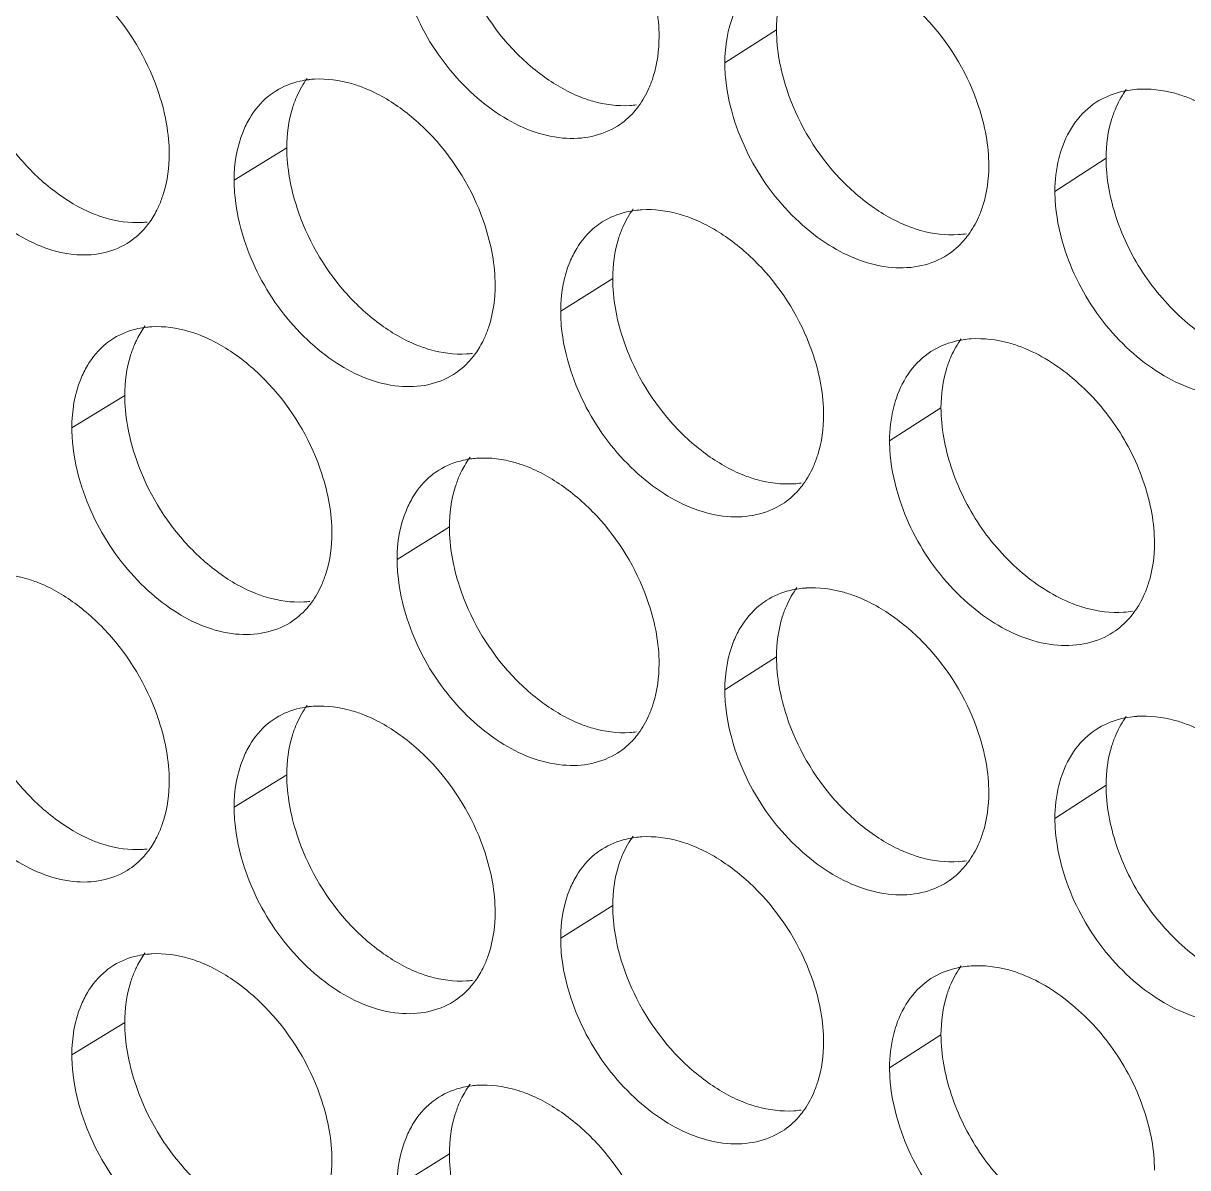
# Model space of a CAD drawing. Header units: millimetres. Extents: x 1177 to 4147, y 93 to 2194.
# Drawn here: x 2623.16 to 2637.78, y 785.63 to 800 of the extents above; entities that cross this region are included whole.
import ezdxf

# ---------------------------------------------------------------- set-up
doc = ezdxf.new("R2010")
doc.units = ezdxf.units.MM
doc.header["$LTSCALE"] = 0.1
doc.layers.get('0').update_dxf_attribs({"lineweight": 13})
doc.layers.add('标注', color=251, linetype='Continuous', lineweight=9)

# ---------------------------------------------------------------- blocks, each defined once
blk = doc.blocks.new('02')
at = {"layer": '标注'}
for p, q in [((4530.01, 734.013), (4529.082, 733.423)), ((4521.226, 731.896), (4520.281, 731.314)), ((4535.921, 731.708), (4535.004, 731.114)), ((4527.071, 729.55), (4526.138, 728.963)), ((4518.32, 727.454), (4517.37, 726.874)), ((4518.32, 727.454), (4517.37, 726.874)), ((4532.96, 727.232), (4532.038, 726.64)), ((4524.143, 725.095), (4523.204, 724.51)), ((4524.143, 725.095), (4523.204, 724.51)), ((4530.01, 722.763), (4529.082, 722.173)), ((4530.01, 722.763), (4529.082, 722.173)), ((4521.226, 720.646), (4520.281, 720.064)), ((4535.921, 720.458), (4535.004, 719.864)), ((4535.921, 720.458), (4535.004, 719.864)), ((4527.071, 718.3), (4526.138, 717.713)), ((4518.32, 716.204), (4517.37, 715.624)), ((4532.96, 715.982), (4532.038, 715.39)), ((4524.143, 713.845), (4523.204, 713.26))]:
    blk.add_line(p, q, dxfattribs=at)
for centre, radius, start, end in [((4521.82, 731.451), 1.68, 93.2591, 96.8777), ((4536.59, 731.222), 1.727, 93.8472, 99.2713), ((4527.279, 734.34), 1.689, 273.4759, 277.4824), ((4527.696, 729.084), 1.703, 93.4995, 97.4403), ((4518.536, 732.211), 1.657, 273.1165, 276.3409), ((4533.162, 732.039), 1.705, 273.7086, 278.7138), ((4518.899, 727.016), 1.671, 93.1402, 96.3143), ((4518.899, 727.016), 1.671, 93.1402, 96.3143), ((4533.615, 726.753), 1.719, 93.732, 98.663), ((4524.353, 729.876), 1.681, 273.3584, 276.8634), ((4524.753, 724.635), 1.695, 93.382, 96.8256), ((4524.753, 724.635), 1.695, 93.382, 96.8256), ((4530.215, 727.561), 1.697, 273.5926, 278.0992), ((4530.65, 722.29), 1.711, 93.6161, 98.0527), ((4530.65, 722.29), 1.711, 93.6161, 98.0527), ((4521.439, 725.412), 1.666, 273.2354, 276.9082), ((4521.439, 725.412), 1.666, 273.2354, 276.9082), ((4536.12, 725.274), 1.714, 273.8238, 279.3262), ((4521.82, 720.201), 1.68, 93.2591, 96.8777), ((4536.59, 719.972), 1.727, 93.8472, 99.2713), ((4536.59, 719.972), 1.727, 93.8472, 99.2713), ((4527.279, 723.09), 1.689, 273.4759, 277.4824), ((4527.279, 723.09), 1.689, 273.4759, 277.4824), ((4527.696, 717.834), 1.703, 93.4995, 97.4403), ((4518.536, 720.961), 1.657, 273.1165, 276.3409), ((4533.162, 720.789), 1.705, 273.7086, 278.7138), ((4533.162, 720.789), 1.705, 273.7086, 278.7138), ((4518.899, 715.766), 1.671, 93.1402, 96.3143), ((4533.615, 715.503), 1.719, 93.732, 98.663), ((4524.353, 718.626), 1.681, 273.3584, 276.8634), ((4524.753, 713.385), 1.695, 93.382, 96.8256), ((4530.215, 716.311), 1.697, 273.5926, 278.0992)]:
    blk.add_arc(centre, radius, start, end, dxfattribs=at)
for points, knots in [([(4527.903, 733.888), (4527.903, 734.249), (4527.725, 735.188), (4527.096, 736.278), (4526.268, 737.045), (4525.793, 737.323), (4525.55, 737.42)], [0, 0, 0, 0, 0.242965, 0.633489, 0.824097, 1, 1, 1, 1]), ([(4524.143, 736.345), (4524.143, 735.984), (4524.32, 735.046), (4524.944, 733.954), (4525.769, 733.186), (4526.243, 732.907), (4526.485, 732.81)], [0, 0, 0, 0, 0.243267, 0.6339, 0.824316, 1, 1, 1, 1]), ([(4519.116, 731.787), (4519.116, 732.148), (4518.939, 733.087), (4518.318, 734.181), (4517.499, 734.954), (4517.029, 735.237), (4516.789, 735.335)], [0, 0, 0, 0, 0.243452, 0.63453, 0.824864, 1, 1, 1, 1]), ([(4533.817, 731.574), (4533.817, 731.934), (4533.637, 732.873), (4533.002, 733.961), (4532.168, 734.723), (4531.69, 734.999), (4531.446, 735.094)], [0, 0, 0, 0, 0.242644, 0.632801, 0.82359, 1, 1, 1, 1]), ([(4530.192, 734.935), (4530.162, 734.867), (4530.052, 734.572), (4530.01, 734.253), (4530.01, 734.013)], [0, 0, 0, 0, 0.236699, 1, 1, 1, 1]), ([(4523.385, 734.694), (4523.532, 734.241), (4523.869, 733.595), (4524.5, 732.895), (4525.173, 732.357), (4525.946, 732.037), (4526.693, 732.071), (4527.017, 732.198), (4527.156, 732.286)], [0, 0, 0, 0, 0.283814, 0.425007, 0.559995, 0.797345, 0.901745, 1, 1, 1, 1]), ([(4529.37, 734.548), (4529.323, 734.471), (4529.148, 734.121), (4529.082, 733.722), (4529.082, 733.423)], [0, 0, 0, 0, 0.23391, 1, 1, 1, 1]), ([(4515.425, 734.27), (4515.425, 733.909), (4515.6, 732.97), (4516.216, 731.874), (4517.032, 731.1), (4517.5, 730.817), (4517.74, 730.719)], [0, 0, 0, 0, 0.243755, 0.63494, 0.825083, 1, 1, 1, 1]), ([(4530.01, 734.013), (4530.01, 733.652), (4530.189, 732.714), (4530.818, 731.624), (4531.649, 730.861), (4532.126, 730.584), (4532.37, 730.489)], [0, 0, 0, 0, 0.242946, 0.633213, 0.82381, 1, 1, 1, 1]), ([(4527.721, 732.967), (4527.752, 733.035), (4527.861, 733.33), (4527.903, 733.648), (4527.903, 733.888)], [0, 0, 0, 0, 0.236641, 1, 1, 1, 1]), ([(4529.082, 733.423), (4529.082, 733.337), (4529.1, 732.976), (4529.179, 732.619), (4529.265, 732.358)], [0, 0, 0, 0, 0.239466, 1, 1, 1, 1]), ([(4522.619, 732.968), (4522.544, 732.998), (4522.257, 733.098), (4521.947, 733.14), (4521.724, 733.128)], [0, 0, 0, 0, 0.26544, 1, 1, 1, 1]), ([(4521.032, 732.918), (4520.984, 732.889), (4520.798, 732.756), (4520.648, 732.575), (4520.56, 732.427)], [0, 0, 0, 0, 0.245581, 1, 1, 1, 1]), ([(4521.619, 733.118), (4521.566, 733.112), (4521.361, 733.077), (4521.163, 732.999), (4521.032, 732.918)], [0, 0, 0, 0, 0.256832, 1, 1, 1, 1]), ([(4524.963, 729.431), (4524.963, 729.791), (4524.785, 730.73), (4524.159, 731.822), (4523.334, 732.591), (4522.86, 732.871), (4522.619, 732.968)], [0, 0, 0, 0, 0.243126, 0.633835, 0.824352, 1, 1, 1, 1]), ([(4536.312, 732.927), (4536.261, 732.919), (4536.062, 732.876), (4535.871, 732.794), (4535.744, 732.712)], [0, 0, 0, 0, 0.256076, 1, 1, 1, 1]), ([(4537.385, 732.797), (4537.309, 732.826), (4537.016, 732.923), (4536.701, 732.961), (4536.474, 732.946)], [0, 0, 0, 0, 0.264681, 1, 1, 1, 1]), ([(4521.406, 732.818), (4521.376, 732.75), (4521.267, 732.454), (4521.226, 732.136), (4521.226, 731.896)], [0, 0, 0, 0, 0.236256, 1, 1, 1, 1]), ([(4526.485, 732.81), (4526.56, 732.781), (4526.848, 732.682), (4527.158, 732.641), (4527.381, 732.654)], [0, 0, 0, 0, 0.265051, 1, 1, 1, 1]), ([(4535.744, 732.712), (4535.602, 732.62), (4535.344, 732.37), (4535.185, 732.051), (4535.126, 731.881)], [0, 0, 0, 0, 0.484433, 1, 1, 1, 1]), ([(4539.773, 729.287), (4539.773, 729.647), (4539.628, 730.395), (4539.118, 731.419), (4538.355, 732.266), (4537.717, 732.67), (4537.385, 732.797)], [0, 0, 0, 0, 0.242103, 0.502254, 0.761298, 1, 1, 1, 1]), ([(4514.648, 732.624), (4514.793, 732.173), (4515.124, 731.527), (4515.744, 730.824), (4516.404, 730.282), (4517.165, 729.953), (4517.903, 729.975), (4518.224, 730.096), (4518.362, 730.181)], [0, 0, 0, 0, 0.285015, 0.426566, 0.56171, 0.798641, 0.902454, 1, 1, 1, 1]), ([(4527.156, 732.286), (4527.265, 732.355), (4527.399, 732.47), (4527.507, 732.605), (4527.534, 732.641)], [0, 0, 0, 0, 0.745148, 1, 1, 1, 1]), ([(4536.105, 732.632), (4536.074, 732.563), (4535.964, 732.268), (4535.921, 731.949), (4535.921, 731.708)], [0, 0, 0, 0, 0.236993, 1, 1, 1, 1]), ([(4520.56, 732.427), (4520.514, 732.349), (4520.344, 732.002), (4520.281, 731.609), (4520.281, 731.314)], [0, 0, 0, 0, 0.233434, 1, 1, 1, 1]), ([(4529.265, 732.358), (4529.413, 731.905), (4529.755, 731.258), (4530.393, 730.559), (4531.074, 730.024), (4531.856, 729.711), (4532.608, 729.753), (4532.934, 729.884), (4533.074, 729.974)], [0, 0, 0, 0, 0.283024, 0.423982, 0.55887, 0.796498, 0.901283, 1, 1, 1, 1]), ([(4521.226, 731.896), (4521.226, 731.536), (4521.402, 730.597), (4522.024, 729.504), (4522.845, 728.733), (4523.318, 728.453), (4523.559, 728.356)], [0, 0, 0, 0, 0.243429, 0.634245, 0.824571, 1, 1, 1, 1]), ([(4535.126, 731.881), (4535.106, 731.822), (4535.033, 731.573), (4535.004, 731.312), (4535.004, 731.114)], [0, 0, 0, 0, 0.239208, 1, 1, 1, 1]), ([(4518.936, 730.866), (4518.965, 730.934), (4519.074, 731.229), (4519.116, 731.547), (4519.116, 731.787)], [0, 0, 0, 0, 0.236199, 1, 1, 1, 1]), ([(4535.921, 731.708), (4535.921, 731.348), (4536.065, 730.6), (4536.572, 729.575), (4537.331, 728.727), (4537.967, 728.323), (4538.298, 728.196)], [0, 0, 0, 0, 0.242407, 0.502714, 0.761597, 1, 1, 1, 1]), ([(4533.633, 730.651), (4533.664, 730.72), (4533.774, 731.015), (4533.817, 731.334), (4533.817, 731.574)], [0, 0, 0, 0, 0.236936, 1, 1, 1, 1]), ([(4520.281, 731.314), (4520.281, 731.227), (4520.299, 730.866), (4520.377, 730.509), (4520.461, 730.247)], [0, 0, 0, 0, 0.239348, 1, 1, 1, 1]), ([(4535.004, 731.114), (4535.004, 731.028), (4535.022, 730.667), (4535.102, 730.311), (4535.188, 730.05)], [0, 0, 0, 0, 0.239546, 1, 1, 1, 1]), ([(4518.75, 730.541), (4518.805, 730.616), (4518.87, 730.724), (4518.923, 730.837), (4518.936, 730.866)], [0, 0, 0, 0, 0.744058, 1, 1, 1, 1]), ([(4517.74, 730.719), (4517.814, 730.688), (4518.098, 730.588), (4518.405, 730.544), (4518.626, 730.557)], [0, 0, 0, 0, 0.265516, 1, 1, 1, 1]), ([(4527.475, 730.773), (4527.422, 730.766), (4527.215, 730.729), (4527.016, 730.648), (4526.884, 730.565)], [0, 0, 0, 0, 0.256726, 1, 1, 1, 1]), ([(4528.493, 730.629), (4528.417, 730.659), (4528.127, 730.757), (4527.816, 730.798), (4527.592, 730.784)], [0, 0, 0, 0, 0.265131, 1, 1, 1, 1]), ([(4530.855, 727.103), (4530.855, 727.463), (4530.675, 728.402), (4530.044, 729.491), (4529.212, 730.255), (4528.736, 730.533), (4528.493, 730.629)], [0, 0, 0, 0, 0.242804, 0.633144, 0.823843, 1, 1, 1, 1]), ([(4518.362, 730.181), (4518.475, 730.25), (4518.612, 730.367), (4518.723, 730.505), (4518.75, 730.541)], [0, 0, 0, 0, 0.744664, 1, 1, 1, 1]), ([(4526.884, 730.565), (4526.838, 730.536), (4526.659, 730.407), (4526.513, 730.233), (4526.427, 730.091)], [0, 0, 0, 0, 0.246012, 1, 1, 1, 1]), ([(4527.253, 730.473), (4527.223, 730.404), (4527.113, 730.109), (4527.071, 729.79), (4527.071, 729.55)], [0, 0, 0, 0, 0.236551, 1, 1, 1, 1]), ([(4532.37, 730.489), (4532.445, 730.46), (4532.736, 730.362), (4533.048, 730.323), (4533.272, 730.338)], [0, 0, 0, 0, 0.264749, 1, 1, 1, 1]), ([(4520.461, 730.247), (4520.608, 729.795), (4520.943, 729.149), (4521.57, 728.447), (4522.239, 727.908), (4523.008, 727.586), (4523.752, 727.616), (4524.075, 727.741), (4524.214, 727.827)], [0, 0, 0, 0, 0.284212, 0.425524, 0.560563, 0.797774, 0.901979, 1, 1, 1, 1]), ([(4533.074, 729.974), (4533.184, 730.045), (4533.317, 730.163), (4533.426, 730.3), (4533.452, 730.336)], [0, 0, 0, 0, 0.745243, 1, 1, 1, 1]), ([(4526.427, 730.091), (4526.379, 730.013), (4526.203, 729.663), (4526.138, 729.263), (4526.138, 728.963)], [0, 0, 0, 0, 0.233654, 1, 1, 1, 1]), ([(4535.188, 730.05), (4535.338, 729.596), (4535.684, 728.948), (4536.329, 728.252), (4537.019, 727.72), (4537.809, 727.413), (4538.567, 727.463), (4538.895, 727.599), (4539.035, 727.691)], [0, 0, 0, 0, 0.282242, 0.422968, 0.557759, 0.795664, 0.900828, 1, 1, 1, 1]), ([(4524.782, 728.51), (4524.812, 728.578), (4524.921, 728.873), (4524.963, 729.191), (4524.963, 729.431)], [0, 0, 0, 0, 0.236494, 1, 1, 1, 1]), ([(4527.071, 729.55), (4527.071, 729.19), (4527.249, 728.252), (4527.876, 727.16), (4528.704, 726.395), (4529.179, 726.117), (4529.422, 726.021)], [0, 0, 0, 0, 0.243106, 0.633556, 0.824063, 1, 1, 1, 1]), ([(4526.138, 728.963), (4526.138, 728.877), (4526.155, 728.516), (4526.234, 728.159), (4526.319, 727.897)], [0, 0, 0, 0, 0.239426, 1, 1, 1, 1]), ([(4518.715, 728.677), (4518.662, 728.671), (4518.455, 728.638), (4518.255, 728.561), (4518.122, 728.48)], [0, 0, 0, 0, 0.257038, 1, 1, 1, 1]), ([(4518.715, 728.677), (4518.662, 728.671), (4518.455, 728.638), (4518.255, 728.561), (4518.122, 728.48)], [0, 0, 0, 0, 0.257038, 1, 1, 1, 1]), ([(4518.684, 728.7), (4518.63, 728.625), (4518.565, 728.518), (4518.512, 728.405), (4518.499, 728.376)], [0, 0, 0, 0, 0.744038, 1, 1, 1, 1]), ([(4518.684, 728.7), (4518.63, 728.625), (4518.565, 728.518), (4518.512, 728.405), (4518.499, 728.376)], [0, 0, 0, 0, 0.744038, 1, 1, 1, 1]), ([(4519.698, 728.523), (4519.624, 728.553), (4519.338, 728.654), (4519.03, 728.697), (4518.807, 728.685)], [0, 0, 0, 0, 0.265596, 1, 1, 1, 1]), ([(4519.698, 728.523), (4519.624, 728.553), (4519.338, 728.654), (4519.03, 728.697), (4518.807, 728.685)], [0, 0, 0, 0, 0.265596, 1, 1, 1, 1]), ([(4518.122, 728.48), (4518.074, 728.45), (4517.887, 728.318), (4517.737, 728.137), (4517.649, 727.988)], [0, 0, 0, 0, 0.245477, 1, 1, 1, 1]), ([(4518.122, 728.48), (4518.074, 728.45), (4517.887, 728.318), (4517.737, 728.137), (4517.649, 727.988)], [0, 0, 0, 0, 0.245477, 1, 1, 1, 1]), ([(4518.499, 728.376), (4518.469, 728.308), (4518.361, 728.012), (4518.32, 727.694), (4518.32, 727.454)], [0, 0, 0, 0, 0.236109, 1, 1, 1, 1]), ([(4518.499, 728.376), (4518.469, 728.308), (4518.361, 728.012), (4518.32, 727.694), (4518.32, 727.454)], [0, 0, 0, 0, 0.236109, 1, 1, 1, 1]), ([(4522.034, 724.98), (4522.034, 725.341), (4521.856, 726.28), (4521.233, 727.373), (4520.411, 728.144), (4519.939, 728.425), (4519.698, 728.523)], [0, 0, 0, 0, 0.243289, 0.634182, 0.824608, 1, 1, 1, 1]), ([(4522.034, 724.98), (4522.034, 725.341), (4521.856, 726.28), (4521.233, 727.373), (4520.411, 728.144), (4519.939, 728.425), (4519.698, 728.523)], [0, 0, 0, 0, 0.243289, 0.634182, 0.824608, 1, 1, 1, 1]), ([(4523.559, 728.356), (4523.633, 728.326), (4523.92, 728.227), (4524.229, 728.185), (4524.452, 728.198)], [0, 0, 0, 0, 0.265204, 1, 1, 1, 1]), ([(4524.591, 728.179), (4524.647, 728.255), (4524.714, 728.364), (4524.769, 728.48), (4524.782, 728.51)], [0, 0, 0, 0, 0.744156, 1, 1, 1, 1]), ([(4533.356, 728.452), (4533.304, 728.444), (4533.102, 728.404), (4532.909, 728.322), (4532.78, 728.24)], [0, 0, 0, 0, 0.256287, 1, 1, 1, 1]), ([(4534.41, 728.317), (4534.334, 728.347), (4534.042, 728.444), (4533.729, 728.483), (4533.503, 728.468)], [0, 0, 0, 0, 0.264829, 1, 1, 1, 1]), ([(4524.214, 727.827), (4524.323, 727.895), (4524.456, 728.01), (4524.565, 728.144), (4524.591, 728.179)], [0, 0, 0, 0, 0.745099, 1, 1, 1, 1]), ([(4532.78, 728.24), (4532.637, 728.148), (4532.377, 727.897), (4532.218, 727.577), (4532.159, 727.405)], [0, 0, 0, 0, 0.484049, 1, 1, 1, 1]), ([(4533.143, 728.155), (4533.113, 728.087), (4533.003, 727.791), (4532.96, 727.472), (4532.96, 727.232)], [0, 0, 0, 0, 0.236846, 1, 1, 1, 1]), ([(4536.79, 724.802), (4536.79, 725.162), (4536.645, 725.91), (4536.137, 726.935), (4535.377, 727.783), (4534.741, 728.189), (4534.41, 728.317)], [0, 0, 0, 0, 0.242263, 0.502569, 0.761592, 1, 1, 1, 1]), ([(4517.649, 727.988), (4517.603, 727.911), (4517.433, 727.564), (4517.37, 727.17), (4517.37, 726.874)], [0, 0, 0, 0, 0.233202, 1, 1, 1, 1]), ([(4517.649, 727.988), (4517.603, 727.911), (4517.433, 727.564), (4517.37, 727.17), (4517.37, 726.874)], [0, 0, 0, 0, 0.233202, 1, 1, 1, 1]), ([(4526.319, 727.897), (4526.467, 727.445), (4526.807, 726.798), (4527.441, 726.099), (4528.118, 725.562), (4528.895, 725.246), (4529.645, 725.284), (4529.97, 725.413), (4530.11, 725.502)], [0, 0, 0, 0, 0.283418, 0.424493, 0.559431, 0.79692, 0.901513, 1, 1, 1, 1]), ([(4518.32, 727.454), (4518.32, 727.094), (4518.495, 726.155), (4519.114, 725.06), (4519.933, 724.288), (4520.403, 724.007), (4520.644, 723.909)], [0, 0, 0, 0, 0.243591, 0.634592, 0.824826, 1, 1, 1, 1]), ([(4518.32, 727.454), (4518.32, 727.094), (4518.495, 726.155), (4519.114, 725.06), (4519.933, 724.288), (4520.403, 724.007), (4520.644, 723.909)], [0, 0, 0, 0, 0.243591, 0.634592, 0.824826, 1, 1, 1, 1]), ([(4532.159, 727.405), (4532.139, 727.347), (4532.066, 727.098), (4532.038, 726.837), (4532.038, 726.64)], [0, 0, 0, 0, 0.239111, 1, 1, 1, 1]), ([(4530.672, 726.181), (4530.702, 726.249), (4530.812, 726.544), (4530.855, 726.863), (4530.855, 727.103)], [0, 0, 0, 0, 0.236789, 1, 1, 1, 1]), ([(4532.96, 727.232), (4532.96, 726.872), (4533.104, 726.124), (4533.608, 725.098), (4534.364, 724.248), (4534.999, 723.842), (4535.328, 723.714)], [0, 0, 0, 0, 0.242567, 0.503029, 0.761892, 1, 1, 1, 1]), ([(4517.37, 726.874), (4517.37, 726.787), (4517.387, 726.426), (4517.465, 726.069), (4517.549, 725.807)], [0, 0, 0, 0, 0.23931, 1, 1, 1, 1]), ([(4517.37, 726.874), (4517.37, 726.787), (4517.387, 726.426), (4517.465, 726.069), (4517.549, 725.807)], [0, 0, 0, 0, 0.23931, 1, 1, 1, 1]), ([(4532.038, 726.64), (4532.038, 726.554), (4532.055, 726.193), (4532.135, 725.836), (4532.221, 725.576)], [0, 0, 0, 0, 0.239506, 1, 1, 1, 1]), ([(4524.551, 726.318), (4524.497, 726.312), (4524.288, 726.276), (4524.086, 726.197), (4523.953, 726.113)], [0, 0, 0, 0, 0.256955, 1, 1, 1, 1]), ([(4524.551, 726.318), (4524.497, 726.312), (4524.288, 726.276), (4524.086, 726.197), (4523.953, 726.113)], [0, 0, 0, 0, 0.256955, 1, 1, 1, 1]), ([(4524.514, 726.347), (4524.458, 726.271), (4524.391, 726.162), (4524.337, 726.046), (4524.324, 726.017)], [0, 0, 0, 0, 0.744132, 1, 1, 1, 1]), ([(4524.514, 726.347), (4524.458, 726.271), (4524.391, 726.162), (4524.337, 726.046), (4524.324, 726.017)], [0, 0, 0, 0, 0.744132, 1, 1, 1, 1]), ([(4525.55, 726.17), (4525.475, 726.2), (4525.187, 726.299), (4524.876, 726.341), (4524.653, 726.327)], [0, 0, 0, 0, 0.265285, 1, 1, 1, 1]), ([(4525.55, 726.17), (4525.475, 726.2), (4525.187, 726.299), (4524.876, 726.341), (4524.653, 726.327)], [0, 0, 0, 0, 0.265285, 1, 1, 1, 1]), ([(4523.953, 726.113), (4523.907, 726.084), (4523.727, 725.956), (4523.581, 725.783), (4523.494, 725.641)], [0, 0, 0, 0, 0.245938, 1, 1, 1, 1]), ([(4523.953, 726.113), (4523.907, 726.084), (4523.727, 725.956), (4523.581, 725.783), (4523.494, 725.641)], [0, 0, 0, 0, 0.245938, 1, 1, 1, 1]), ([(4527.903, 722.638), (4527.903, 722.999), (4527.725, 723.938), (4527.096, 725.028), (4526.268, 725.795), (4525.793, 726.073), (4525.55, 726.17)], [0, 0, 0, 0, 0.242965, 0.633489, 0.824097, 1, 1, 1, 1]), ([(4527.903, 722.638), (4527.903, 722.999), (4527.725, 723.938), (4527.096, 725.028), (4526.268, 725.795), (4525.793, 726.073), (4525.55, 726.17)], [0, 0, 0, 0, 0.242965, 0.633489, 0.824097, 1, 1, 1, 1]), ([(4524.324, 726.017), (4524.294, 725.949), (4524.185, 725.653), (4524.143, 725.335), (4524.143, 725.095)], [0, 0, 0, 0, 0.236404, 1, 1, 1, 1]), ([(4524.324, 726.017), (4524.294, 725.949), (4524.185, 725.653), (4524.143, 725.335), (4524.143, 725.095)], [0, 0, 0, 0, 0.236404, 1, 1, 1, 1]), ([(4529.422, 726.021), (4529.497, 725.992), (4529.786, 725.893), (4530.097, 725.853), (4530.321, 725.868)], [0, 0, 0, 0, 0.264899, 1, 1, 1, 1]), ([(4530.11, 725.502), (4530.219, 725.571), (4530.353, 725.688), (4530.461, 725.824), (4530.488, 725.86)], [0, 0, 0, 0, 0.745196, 1, 1, 1, 1]), ([(4517.549, 725.807), (4517.695, 725.356), (4518.028, 724.71), (4518.651, 724.007), (4519.316, 723.466), (4520.081, 723.141), (4520.822, 723.167), (4521.144, 723.29), (4521.283, 723.376)], [0, 0, 0, 0, 0.284613, 0.426043, 0.561135, 0.798206, 0.902216, 1, 1, 1, 1]), ([(4517.549, 725.807), (4517.695, 725.356), (4518.028, 724.71), (4518.651, 724.007), (4519.316, 723.466), (4520.081, 723.141), (4520.822, 723.167), (4521.144, 723.29), (4521.283, 723.376)], [0, 0, 0, 0, 0.284613, 0.426043, 0.561135, 0.798206, 0.902216, 1, 1, 1, 1]), ([(4523.494, 725.641), (4523.447, 725.563), (4523.27, 725.212), (4523.204, 724.81), (4523.204, 724.51)], [0, 0, 0, 0, 0.233396, 1, 1, 1, 1]), ([(4523.494, 725.641), (4523.447, 725.563), (4523.27, 725.212), (4523.204, 724.81), (4523.204, 724.51)], [0, 0, 0, 0, 0.233396, 1, 1, 1, 1]), ([(4532.221, 725.576), (4532.37, 725.122), (4532.714, 724.474), (4533.356, 723.777), (4534.041, 723.243), (4534.827, 722.934), (4535.582, 722.98), (4535.909, 723.113), (4536.049, 723.204)], [0, 0, 0, 0, 0.282632, 0.423473, 0.558313, 0.796079, 0.901055, 1, 1, 1, 1]), ([(4521.853, 724.06), (4521.883, 724.128), (4521.992, 724.423), (4522.034, 724.741), (4522.034, 724.98)], [0, 0, 0, 0, 0.236346, 1, 1, 1, 1]), ([(4521.853, 724.06), (4521.883, 724.128), (4521.992, 724.423), (4522.034, 724.741), (4522.034, 724.98)], [0, 0, 0, 0, 0.236346, 1, 1, 1, 1]), ([(4524.143, 725.095), (4524.143, 724.734), (4524.32, 723.796), (4524.944, 722.704), (4525.769, 721.936), (4526.243, 721.657), (4526.485, 721.56)], [0, 0, 0, 0, 0.243267, 0.6339, 0.824316, 1, 1, 1, 1]), ([(4524.143, 725.095), (4524.143, 724.734), (4524.32, 723.796), (4524.944, 722.704), (4525.769, 721.936), (4526.243, 721.657), (4526.485, 721.56)], [0, 0, 0, 0, 0.243267, 0.6339, 0.824316, 1, 1, 1, 1]), ([(4536.606, 723.879), (4536.636, 723.947), (4536.747, 724.243), (4536.79, 724.562), (4536.79, 724.802)], [0, 0, 0, 0, 0.237083, 1, 1, 1, 1]), ([(4523.204, 724.51), (4523.204, 724.423), (4523.221, 724.062), (4523.3, 723.705), (4523.385, 723.444)], [0, 0, 0, 0, 0.239387, 1, 1, 1, 1]), ([(4523.204, 724.51), (4523.204, 724.423), (4523.221, 724.062), (4523.3, 723.705), (4523.385, 723.444)], [0, 0, 0, 0, 0.239387, 1, 1, 1, 1]), ([(4516.789, 724.085), (4516.715, 724.115), (4516.43, 724.216), (4516.123, 724.26), (4515.901, 724.249)], [0, 0, 0, 0, 0.265755, 1, 1, 1, 1]), ([(4519.116, 720.537), (4519.116, 720.898), (4518.939, 721.837), (4518.318, 722.931), (4517.499, 723.704), (4517.029, 723.987), (4516.789, 724.085)], [0, 0, 0, 0, 0.243452, 0.63453, 0.824864, 1, 1, 1, 1]), ([(4530.41, 723.984), (4530.357, 723.977), (4530.153, 723.938), (4529.957, 723.857), (4529.827, 723.774)], [0, 0, 0, 0, 0.256503, 1, 1, 1, 1]), ([(4530.41, 723.984), (4530.357, 723.977), (4530.153, 723.938), (4529.957, 723.857), (4529.827, 723.774)], [0, 0, 0, 0, 0.256503, 1, 1, 1, 1]), ([(4531.446, 723.844), (4531.37, 723.874), (4531.079, 723.972), (4530.767, 724.012), (4530.542, 723.998)], [0, 0, 0, 0, 0.264979, 1, 1, 1, 1]), ([(4531.446, 723.844), (4531.37, 723.874), (4531.079, 723.972), (4530.767, 724.012), (4530.542, 723.998)], [0, 0, 0, 0, 0.264979, 1, 1, 1, 1]), ([(4520.644, 723.909), (4520.718, 723.879), (4521.004, 723.779), (4521.311, 723.736), (4521.533, 723.749)], [0, 0, 0, 0, 0.265359, 1, 1, 1, 1]), ([(4520.644, 723.909), (4520.718, 723.879), (4521.004, 723.779), (4521.311, 723.736), (4521.533, 723.749)], [0, 0, 0, 0, 0.265359, 1, 1, 1, 1]), ([(4521.283, 723.376), (4521.395, 723.445), (4521.532, 723.563), (4521.643, 723.701), (4521.669, 723.738)], [0, 0, 0, 0, 0.744745, 1, 1, 1, 1]), ([(4521.283, 723.376), (4521.395, 723.445), (4521.532, 723.563), (4521.643, 723.701), (4521.669, 723.738)], [0, 0, 0, 0, 0.744745, 1, 1, 1, 1]), ([(4529.827, 723.774), (4529.781, 723.745), (4529.602, 723.615), (4529.457, 723.441), (4529.37, 723.298)], [0, 0, 0, 0, 0.246085, 1, 1, 1, 1]), ([(4529.827, 723.774), (4529.781, 723.745), (4529.602, 723.615), (4529.457, 723.441), (4529.37, 723.298)], [0, 0, 0, 0, 0.246085, 1, 1, 1, 1]), ([(4533.817, 720.324), (4533.817, 720.684), (4533.637, 721.623), (4533.002, 722.711), (4532.168, 723.473), (4531.69, 723.749), (4531.446, 723.844)], [0, 0, 0, 0, 0.242644, 0.632801, 0.82359, 1, 1, 1, 1]), ([(4533.817, 720.324), (4533.817, 720.684), (4533.637, 721.623), (4533.002, 722.711), (4532.168, 723.473), (4531.69, 723.749), (4531.446, 723.844)], [0, 0, 0, 0, 0.242644, 0.632801, 0.82359, 1, 1, 1, 1]), ([(4530.192, 723.685), (4530.162, 723.617), (4530.052, 723.322), (4530.01, 723.003), (4530.01, 722.763)], [0, 0, 0, 0, 0.236699, 1, 1, 1, 1]), ([(4530.192, 723.685), (4530.162, 723.617), (4530.052, 723.322), (4530.01, 723.003), (4530.01, 722.763)], [0, 0, 0, 0, 0.236699, 1, 1, 1, 1]), ([(4535.328, 723.714), (4535.404, 723.685), (4535.696, 723.588), (4536.009, 723.549), (4536.234, 723.564)], [0, 0, 0, 0, 0.264601, 1, 1, 1, 1]), ([(4536.049, 723.204), (4536.159, 723.276), (4536.293, 723.394), (4536.402, 723.532), (4536.428, 723.569)], [0, 0, 0, 0, 0.74529, 1, 1, 1, 1]), ([(4523.385, 723.444), (4523.532, 722.991), (4523.869, 722.345), (4524.5, 721.645), (4525.173, 721.107), (4525.946, 720.787), (4526.693, 720.821), (4527.017, 720.948), (4527.156, 721.036)], [0, 0, 0, 0, 0.283814, 0.425007, 0.559995, 0.797345, 0.901745, 1, 1, 1, 1]), ([(4523.385, 723.444), (4523.532, 722.991), (4523.869, 722.345), (4524.5, 721.645), (4525.173, 721.107), (4525.946, 720.787), (4526.693, 720.821), (4527.017, 720.948), (4527.156, 721.036)], [0, 0, 0, 0, 0.283814, 0.425007, 0.559995, 0.797345, 0.901745, 1, 1, 1, 1]), ([(4529.37, 723.298), (4529.323, 723.221), (4529.148, 722.871), (4529.082, 722.472), (4529.082, 722.173)], [0, 0, 0, 0, 0.23391, 1, 1, 1, 1]), ([(4529.37, 723.298), (4529.323, 723.221), (4529.148, 722.871), (4529.082, 722.472), (4529.082, 722.173)], [0, 0, 0, 0, 0.23391, 1, 1, 1, 1]), ([(4515.425, 723.02), (4515.425, 722.659), (4515.6, 721.72), (4516.216, 720.624), (4517.032, 719.85), (4517.5, 719.567), (4517.74, 719.469)], [0, 0, 0, 0, 0.243755, 0.63494, 0.825083, 1, 1, 1, 1]), ([(4530.01, 722.763), (4530.01, 722.402), (4530.189, 721.464), (4530.818, 720.374), (4531.649, 719.611), (4532.126, 719.334), (4532.37, 719.239)], [0, 0, 0, 0, 0.242946, 0.633213, 0.82381, 1, 1, 1, 1]), ([(4530.01, 722.763), (4530.01, 722.402), (4530.189, 721.464), (4530.818, 720.374), (4531.649, 719.611), (4532.126, 719.334), (4532.37, 719.239)], [0, 0, 0, 0, 0.242946, 0.633213, 0.82381, 1, 1, 1, 1]), ([(4527.721, 721.717), (4527.752, 721.785), (4527.861, 722.08), (4527.903, 722.398), (4527.903, 722.638)], [0, 0, 0, 0, 0.236641, 1, 1, 1, 1]), ([(4527.721, 721.717), (4527.752, 721.785), (4527.861, 722.08), (4527.903, 722.398), (4527.903, 722.638)], [0, 0, 0, 0, 0.236641, 1, 1, 1, 1]), ([(4529.082, 722.173), (4529.082, 722.087), (4529.1, 721.726), (4529.179, 721.369), (4529.265, 721.108)], [0, 0, 0, 0, 0.239466, 1, 1, 1, 1]), ([(4529.082, 722.173), (4529.082, 722.087), (4529.1, 721.726), (4529.179, 721.369), (4529.265, 721.108)], [0, 0, 0, 0, 0.239466, 1, 1, 1, 1]), ([(4521.619, 721.868), (4521.566, 721.862), (4521.361, 721.827), (4521.163, 721.749), (4521.032, 721.668)], [0, 0, 0, 0, 0.256832, 1, 1, 1, 1]), ([(4522.619, 721.718), (4522.544, 721.748), (4522.257, 721.848), (4521.947, 721.89), (4521.724, 721.878)], [0, 0, 0, 0, 0.26544, 1, 1, 1, 1]), ([(4521.032, 721.668), (4520.984, 721.639), (4520.798, 721.506), (4520.648, 721.325), (4520.56, 721.177)], [0, 0, 0, 0, 0.245581, 1, 1, 1, 1]), ([(4524.963, 718.181), (4524.963, 718.541), (4524.785, 719.48), (4524.159, 720.572), (4523.334, 721.341), (4522.86, 721.621), (4522.619, 721.718)], [0, 0, 0, 0, 0.243126, 0.633835, 0.824352, 1, 1, 1, 1]), ([(4536.312, 721.677), (4536.261, 721.669), (4536.062, 721.626), (4535.871, 721.544), (4535.744, 721.462)], [0, 0, 0, 0, 0.256076, 1, 1, 1, 1]), ([(4536.312, 721.677), (4536.261, 721.669), (4536.062, 721.626), (4535.871, 721.544), (4535.744, 721.462)], [0, 0, 0, 0, 0.256076, 1, 1, 1, 1]), ([(4537.385, 721.547), (4537.309, 721.576), (4537.016, 721.673), (4536.701, 721.711), (4536.474, 721.696)], [0, 0, 0, 0, 0.264681, 1, 1, 1, 1]), ([(4537.385, 721.547), (4537.309, 721.576), (4537.016, 721.673), (4536.701, 721.711), (4536.474, 721.696)], [0, 0, 0, 0, 0.264681, 1, 1, 1, 1]), ([(4521.406, 721.568), (4521.376, 721.5), (4521.267, 721.204), (4521.226, 720.886), (4521.226, 720.646)], [0, 0, 0, 0, 0.236256, 1, 1, 1, 1]), ([(4526.485, 721.56), (4526.56, 721.531), (4526.848, 721.432), (4527.158, 721.391), (4527.381, 721.404)], [0, 0, 0, 0, 0.265051, 1, 1, 1, 1]), ([(4526.485, 721.56), (4526.56, 721.531), (4526.848, 721.432), (4527.158, 721.391), (4527.381, 721.404)], [0, 0, 0, 0, 0.265051, 1, 1, 1, 1]), ([(4535.744, 721.462), (4535.602, 721.37), (4535.344, 721.12), (4535.185, 720.801), (4535.126, 720.631)], [0, 0, 0, 0, 0.484433, 1, 1, 1, 1]), ([(4535.744, 721.462), (4535.602, 721.37), (4535.344, 721.12), (4535.185, 720.801), (4535.126, 720.631)], [0, 0, 0, 0, 0.484433, 1, 1, 1, 1]), ([(4539.773, 718.037), (4539.773, 718.397), (4539.628, 719.145), (4539.118, 720.169), (4538.355, 721.016), (4537.717, 721.42), (4537.385, 721.547)], [0, 0, 0, 0, 0.242103, 0.502254, 0.761298, 1, 1, 1, 1]), ([(4539.773, 718.037), (4539.773, 718.397), (4539.628, 719.145), (4539.118, 720.169), (4538.355, 721.016), (4537.717, 721.42), (4537.385, 721.547)], [0, 0, 0, 0, 0.242103, 0.502254, 0.761298, 1, 1, 1, 1]), ([(4514.648, 721.374), (4514.793, 720.923), (4515.124, 720.277), (4515.744, 719.574), (4516.404, 719.032), (4517.165, 718.703), (4517.903, 718.725), (4518.224, 718.846), (4518.362, 718.931)], [0, 0, 0, 0, 0.285015, 0.426566, 0.56171, 0.798641, 0.902454, 1, 1, 1, 1]), ([(4527.156, 721.036), (4527.265, 721.105), (4527.399, 721.22), (4527.507, 721.355), (4527.534, 721.391)], [0, 0, 0, 0, 0.745148, 1, 1, 1, 1]), ([(4527.156, 721.036), (4527.265, 721.105), (4527.399, 721.22), (4527.507, 721.355), (4527.534, 721.391)], [0, 0, 0, 0, 0.745148, 1, 1, 1, 1]), ([(4536.105, 721.382), (4536.074, 721.313), (4535.964, 721.018), (4535.921, 720.699), (4535.921, 720.458)], [0, 0, 0, 0, 0.236993, 1, 1, 1, 1]), ([(4536.105, 721.382), (4536.074, 721.313), (4535.964, 721.018), (4535.921, 720.699), (4535.921, 720.458)], [0, 0, 0, 0, 0.236993, 1, 1, 1, 1]), ([(4520.56, 721.177), (4520.514, 721.099), (4520.344, 720.752), (4520.281, 720.359), (4520.281, 720.064)], [0, 0, 0, 0, 0.233434, 1, 1, 1, 1]), ([(4529.265, 721.108), (4529.413, 720.655), (4529.755, 720.008), (4530.393, 719.309), (4531.074, 718.774), (4531.856, 718.461), (4532.608, 718.503), (4532.934, 718.634), (4533.074, 718.724)], [0, 0, 0, 0, 0.283024, 0.423982, 0.55887, 0.796498, 0.901283, 1, 1, 1, 1]), ([(4529.265, 721.108), (4529.413, 720.655), (4529.755, 720.008), (4530.393, 719.309), (4531.074, 718.774), (4531.856, 718.461), (4532.608, 718.503), (4532.934, 718.634), (4533.074, 718.724)], [0, 0, 0, 0, 0.283024, 0.423982, 0.55887, 0.796498, 0.901283, 1, 1, 1, 1]), ([(4521.226, 720.646), (4521.226, 720.286), (4521.402, 719.347), (4522.024, 718.254), (4522.845, 717.483), (4523.318, 717.203), (4523.559, 717.106)], [0, 0, 0, 0, 0.243429, 0.634245, 0.824571, 1, 1, 1, 1]), ([(4535.126, 720.631), (4535.106, 720.572), (4535.033, 720.323), (4535.004, 720.062), (4535.004, 719.864)], [0, 0, 0, 0, 0.239208, 1, 1, 1, 1]), ([(4535.126, 720.631), (4535.106, 720.572), (4535.033, 720.323), (4535.004, 720.062), (4535.004, 719.864)], [0, 0, 0, 0, 0.239208, 1, 1, 1, 1]), ([(4518.936, 719.616), (4518.965, 719.684), (4519.074, 719.979), (4519.116, 720.297), (4519.116, 720.537)], [0, 0, 0, 0, 0.236199, 1, 1, 1, 1]), ([(4535.921, 720.458), (4535.921, 720.098), (4536.065, 719.35), (4536.572, 718.325), (4537.331, 717.477), (4537.967, 717.073), (4538.298, 716.946)], [0, 0, 0, 0, 0.242407, 0.502714, 0.761597, 1, 1, 1, 1]), ([(4535.921, 720.458), (4535.921, 720.098), (4536.065, 719.35), (4536.572, 718.325), (4537.331, 717.477), (4537.967, 717.073), (4538.298, 716.946)], [0, 0, 0, 0, 0.242407, 0.502714, 0.761597, 1, 1, 1, 1]), ([(4533.633, 719.401), (4533.664, 719.47), (4533.774, 719.765), (4533.817, 720.084), (4533.817, 720.324)], [0, 0, 0, 0, 0.236936, 1, 1, 1, 1]), ([(4533.633, 719.401), (4533.664, 719.47), (4533.774, 719.765), (4533.817, 720.084), (4533.817, 720.324)], [0, 0, 0, 0, 0.236936, 1, 1, 1, 1]), ([(4520.281, 720.064), (4520.281, 719.977), (4520.299, 719.616), (4520.377, 719.259), (4520.461, 718.997)], [0, 0, 0, 0, 0.239348, 1, 1, 1, 1]), ([(4535.004, 719.864), (4535.004, 719.778), (4535.022, 719.417), (4535.102, 719.061), (4535.188, 718.8)], [0, 0, 0, 0, 0.239546, 1, 1, 1, 1]), ([(4535.004, 719.864), (4535.004, 719.778), (4535.022, 719.417), (4535.102, 719.061), (4535.188, 718.8)], [0, 0, 0, 0, 0.239546, 1, 1, 1, 1]), ([(4518.75, 719.291), (4518.805, 719.366), (4518.87, 719.474), (4518.923, 719.587), (4518.936, 719.616)], [0, 0, 0, 0, 0.744058, 1, 1, 1, 1]), ([(4528.493, 719.379), (4528.417, 719.409), (4528.127, 719.507), (4527.816, 719.548), (4527.592, 719.534)], [0, 0, 0, 0, 0.265131, 1, 1, 1, 1]), ([(4517.74, 719.469), (4517.814, 719.438), (4518.098, 719.338), (4518.405, 719.294), (4518.626, 719.307)], [0, 0, 0, 0, 0.265516, 1, 1, 1, 1]), ([(4527.475, 719.523), (4527.422, 719.516), (4527.215, 719.479), (4527.016, 719.398), (4526.884, 719.315)], [0, 0, 0, 0, 0.256726, 1, 1, 1, 1]), ([(4530.855, 715.853), (4530.855, 716.213), (4530.675, 717.152), (4530.044, 718.241), (4529.212, 719.005), (4528.736, 719.283), (4528.493, 719.379)], [0, 0, 0, 0, 0.242804, 0.633144, 0.823843, 1, 1, 1, 1]), ([(4518.362, 718.931), (4518.475, 719), (4518.612, 719.117), (4518.723, 719.255), (4518.75, 719.291)], [0, 0, 0, 0, 0.744664, 1, 1, 1, 1]), ([(4526.884, 719.315), (4526.838, 719.286), (4526.659, 719.157), (4526.513, 718.983), (4526.427, 718.841)], [0, 0, 0, 0, 0.246012, 1, 1, 1, 1]), ([(4527.253, 719.223), (4527.223, 719.154), (4527.113, 718.859), (4527.071, 718.54), (4527.071, 718.3)], [0, 0, 0, 0, 0.236551, 1, 1, 1, 1]), ([(4532.37, 719.239), (4532.445, 719.21), (4532.736, 719.112), (4533.048, 719.073), (4533.272, 719.088)], [0, 0, 0, 0, 0.264749, 1, 1, 1, 1]), ([(4532.37, 719.239), (4532.445, 719.21), (4532.736, 719.112), (4533.048, 719.073), (4533.272, 719.088)], [0, 0, 0, 0, 0.264749, 1, 1, 1, 1]), ([(4520.461, 718.997), (4520.608, 718.545), (4520.943, 717.899), (4521.57, 717.197), (4522.239, 716.658), (4523.008, 716.336), (4523.752, 716.366), (4524.075, 716.491), (4524.214, 716.577)], [0, 0, 0, 0, 0.284212, 0.425524, 0.560563, 0.797774, 0.901979, 1, 1, 1, 1]), ([(4533.074, 718.724), (4533.184, 718.795), (4533.317, 718.913), (4533.426, 719.05), (4533.452, 719.086)], [0, 0, 0, 0, 0.745243, 1, 1, 1, 1]), ([(4533.074, 718.724), (4533.184, 718.795), (4533.317, 718.913), (4533.426, 719.05), (4533.452, 719.086)], [0, 0, 0, 0, 0.745243, 1, 1, 1, 1]), ([(4526.427, 718.841), (4526.379, 718.763), (4526.203, 718.413), (4526.138, 718.013), (4526.138, 717.713)], [0, 0, 0, 0, 0.233654, 1, 1, 1, 1]), ([(4535.188, 718.8), (4535.338, 718.346), (4535.684, 717.698), (4536.329, 717.002), (4537.019, 716.47), (4537.809, 716.163), (4538.567, 716.213), (4538.895, 716.349), (4539.035, 716.441)], [0, 0, 0, 0, 0.282242, 0.422968, 0.557759, 0.795664, 0.900828, 1, 1, 1, 1]), ([(4535.188, 718.8), (4535.338, 718.346), (4535.684, 717.698), (4536.329, 717.002), (4537.019, 716.47), (4537.809, 716.163), (4538.567, 716.213), (4538.895, 716.349), (4539.035, 716.441)], [0, 0, 0, 0, 0.282242, 0.422968, 0.557759, 0.795664, 0.900828, 1, 1, 1, 1]), ([(4527.071, 718.3), (4527.071, 717.94), (4527.249, 717.002), (4527.876, 715.91), (4528.704, 715.145), (4529.179, 714.867), (4529.422, 714.771)], [0, 0, 0, 0, 0.243106, 0.633556, 0.824063, 1, 1, 1, 1]), ([(4524.782, 717.26), (4524.812, 717.328), (4524.921, 717.623), (4524.963, 717.941), (4524.963, 718.181)], [0, 0, 0, 0, 0.236494, 1, 1, 1, 1]), ([(4526.138, 717.713), (4526.138, 717.627), (4526.155, 717.266), (4526.234, 716.909), (4526.319, 716.647)], [0, 0, 0, 0, 0.239426, 1, 1, 1, 1]), ([(4518.715, 717.427), (4518.662, 717.421), (4518.455, 717.388), (4518.255, 717.311), (4518.122, 717.23)], [0, 0, 0, 0, 0.257038, 1, 1, 1, 1]), ([(4518.684, 717.45), (4518.63, 717.375), (4518.565, 717.268), (4518.512, 717.155), (4518.499, 717.126)], [0, 0, 0, 0, 0.744038, 1, 1, 1, 1]), ([(4519.698, 717.273), (4519.624, 717.303), (4519.338, 717.404), (4519.03, 717.447), (4518.807, 717.435)], [0, 0, 0, 0, 0.265596, 1, 1, 1, 1]), ([(4522.034, 713.73), (4522.034, 714.091), (4521.856, 715.03), (4521.233, 716.123), (4520.411, 716.894), (4519.939, 717.175), (4519.698, 717.273)], [0, 0, 0, 0, 0.243289, 0.634182, 0.824608, 1, 1, 1, 1]), ([(4524.591, 716.929), (4524.647, 717.005), (4524.714, 717.114), (4524.769, 717.23), (4524.782, 717.26)], [0, 0, 0, 0, 0.744156, 1, 1, 1, 1]), ([(4518.122, 717.23), (4518.074, 717.2), (4517.887, 717.068), (4517.737, 716.887), (4517.649, 716.738)], [0, 0, 0, 0, 0.245477, 1, 1, 1, 1]), ([(4518.499, 717.126), (4518.469, 717.058), (4518.361, 716.762), (4518.32, 716.444), (4518.32, 716.204)], [0, 0, 0, 0, 0.236109, 1, 1, 1, 1]), ([(4523.559, 717.106), (4523.633, 717.076), (4523.92, 716.977), (4524.229, 716.935), (4524.452, 716.948)], [0, 0, 0, 0, 0.265204, 1, 1, 1, 1]), ([(4533.356, 717.202), (4533.304, 717.194), (4533.102, 717.154), (4532.909, 717.072), (4532.78, 716.99)], [0, 0, 0, 0, 0.256287, 1, 1, 1, 1]), ([(4534.41, 717.067), (4534.334, 717.097), (4534.042, 717.194), (4533.729, 717.233), (4533.503, 717.218)], [0, 0, 0, 0, 0.264829, 1, 1, 1, 1]), ([(4536.79, 713.552), (4536.79, 713.912), (4536.645, 714.66), (4536.137, 715.685), (4535.377, 716.533), (4534.741, 716.939), (4534.41, 717.067)], [0, 0, 0, 0, 0.242263, 0.502569, 0.761592, 1, 1, 1, 1]), ([(4524.214, 716.577), (4524.323, 716.645), (4524.456, 716.76), (4524.565, 716.894), (4524.591, 716.929)], [0, 0, 0, 0, 0.745099, 1, 1, 1, 1]), ([(4532.78, 716.99), (4532.637, 716.898), (4532.377, 716.647), (4532.218, 716.327), (4532.159, 716.155)], [0, 0, 0, 0, 0.484049, 1, 1, 1, 1]), ([(4533.143, 716.905), (4533.113, 716.837), (4533.003, 716.541), (4532.96, 716.222), (4532.96, 715.982)], [0, 0, 0, 0, 0.236846, 1, 1, 1, 1]), ([(4517.649, 716.738), (4517.603, 716.661), (4517.433, 716.314), (4517.37, 715.92), (4517.37, 715.624)], [0, 0, 0, 0, 0.233202, 1, 1, 1, 1]), ([(4526.319, 716.647), (4526.467, 716.195), (4526.807, 715.548), (4527.441, 714.849), (4528.118, 714.312), (4528.895, 713.996), (4529.645, 714.034), (4529.97, 714.163), (4530.11, 714.252)], [0, 0, 0, 0, 0.283418, 0.424493, 0.559431, 0.79692, 0.901513, 1, 1, 1, 1]), ([(4518.32, 716.204), (4518.32, 715.844), (4518.495, 714.905), (4519.114, 713.81), (4519.933, 713.038), (4520.403, 712.757), (4520.644, 712.659)], [0, 0, 0, 0, 0.243591, 0.634592, 0.824826, 1, 1, 1, 1]), ([(4532.159, 716.155), (4532.139, 716.097), (4532.066, 715.848), (4532.038, 715.587), (4532.038, 715.39)], [0, 0, 0, 0, 0.239111, 1, 1, 1, 1]), ([(4530.672, 714.931), (4530.702, 714.999), (4530.812, 715.294), (4530.855, 715.613), (4530.855, 715.853)], [0, 0, 0, 0, 0.236789, 1, 1, 1, 1]), ([(4532.96, 715.982), (4532.96, 715.622), (4533.104, 714.874), (4533.608, 713.848), (4534.364, 712.998), (4534.999, 712.592), (4535.328, 712.464)], [0, 0, 0, 0, 0.242567, 0.503029, 0.761892, 1, 1, 1, 1]), ([(4517.37, 715.624), (4517.37, 715.537), (4517.387, 715.176), (4517.465, 714.819), (4517.549, 714.557)], [0, 0, 0, 0, 0.23931, 1, 1, 1, 1]), ([(4532.038, 715.39), (4532.038, 715.304), (4532.055, 714.943), (4532.135, 714.586), (4532.221, 714.326)], [0, 0, 0, 0, 0.239506, 1, 1, 1, 1]), ([(4524.551, 715.068), (4524.497, 715.062), (4524.288, 715.026), (4524.086, 714.947), (4523.953, 714.863)], [0, 0, 0, 0, 0.256955, 1, 1, 1, 1]), ([(4524.514, 715.097), (4524.458, 715.021), (4524.391, 714.912), (4524.337, 714.796), (4524.324, 714.767)], [0, 0, 0, 0, 0.744132, 1, 1, 1, 1]), ([(4525.55, 714.92), (4525.475, 714.95), (4525.187, 715.049), (4524.876, 715.091), (4524.653, 715.077)], [0, 0, 0, 0, 0.265285, 1, 1, 1, 1]), ([(4523.953, 714.863), (4523.907, 714.834), (4523.727, 714.706), (4523.581, 714.533), (4523.494, 714.391)], [0, 0, 0, 0, 0.245938, 1, 1, 1, 1]), ([(4524.324, 714.767), (4524.294, 714.699), (4524.185, 714.403), (4524.143, 714.085), (4524.143, 713.845)], [0, 0, 0, 0, 0.236404, 1, 1, 1, 1]), ([(4527.903, 711.388), (4527.903, 711.749), (4527.725, 712.688), (4527.096, 713.778), (4526.268, 714.545), (4525.793, 714.823), (4525.55, 714.92)], [0, 0, 0, 0, 0.242965, 0.633489, 0.824097, 1, 1, 1, 1]), ([(4529.422, 714.771), (4529.497, 714.742), (4529.786, 714.643), (4530.097, 714.603), (4530.321, 714.618)], [0, 0, 0, 0, 0.264899, 1, 1, 1, 1]), ([(4517.549, 714.557), (4517.695, 714.106), (4518.028, 713.46), (4518.651, 712.757), (4519.316, 712.216), (4520.081, 711.891), (4520.822, 711.917), (4521.144, 712.04), (4521.283, 712.126)], [0, 0, 0, 0, 0.284613, 0.426043, 0.561135, 0.798206, 0.902216, 1, 1, 1, 1]), ([(4530.11, 714.252), (4530.219, 714.321), (4530.353, 714.438), (4530.461, 714.574), (4530.488, 714.61)], [0, 0, 0, 0, 0.745196, 1, 1, 1, 1]), ([(4523.494, 714.391), (4523.447, 714.313), (4523.27, 713.962), (4523.204, 713.56), (4523.204, 713.26)], [0, 0, 0, 0, 0.233396, 1, 1, 1, 1]), ([(4532.221, 714.326), (4532.37, 713.872), (4532.714, 713.224), (4533.356, 712.527), (4534.041, 711.993), (4534.827, 711.684), (4535.582, 711.73), (4535.909, 711.863), (4536.049, 711.954)], [0, 0, 0, 0, 0.282632, 0.423473, 0.558313, 0.796079, 0.901055, 1, 1, 1, 1]), ([(4521.853, 712.81), (4521.883, 712.878), (4521.992, 713.173), (4522.034, 713.491), (4522.034, 713.73)], [0, 0, 0, 0, 0.236346, 1, 1, 1, 1]), ([(4524.143, 713.845), (4524.143, 713.484), (4524.32, 712.546), (4524.944, 711.454), (4525.769, 710.686), (4526.243, 710.407), (4526.485, 710.31)], [0, 0, 0, 0, 0.243267, 0.6339, 0.824316, 1, 1, 1, 1])]:
    blk.add_open_spline(points, degree=3, knots=knots, dxfattribs=at)
for points in [[(4521.589, 733.139), (4521.516, 733.039), (4521.455, 732.931), (4521.406, 732.818)], [(4527.534, 732.641), (4527.608, 732.742), (4527.671, 732.852), (4527.721, 732.967)], [(4536.282, 732.942), (4536.212, 732.845), (4536.153, 732.74), (4536.105, 732.632)], [(4527.44, 730.798), (4527.365, 730.697), (4527.303, 730.587), (4527.253, 730.473)], [(4533.452, 730.336), (4533.524, 730.434), (4533.584, 730.54), (4533.633, 730.651)], [(4533.324, 728.47), (4533.252, 728.372), (4533.192, 728.266), (4533.143, 728.155)], [(4530.488, 725.86), (4530.561, 725.959), (4530.622, 726.068), (4530.672, 726.181)], [(4521.669, 723.738), (4521.742, 723.838), (4521.804, 723.947), (4521.853, 724.06)], [(4521.669, 723.738), (4521.742, 723.838), (4521.804, 723.947), (4521.853, 724.06)], [(4530.376, 724.006), (4530.303, 723.906), (4530.242, 723.798), (4530.192, 723.685)], [(4530.376, 724.006), (4530.303, 723.906), (4530.242, 723.798), (4530.192, 723.685)], [(4536.428, 723.569), (4536.498, 723.665), (4536.557, 723.77), (4536.606, 723.879)], [(4521.589, 721.889), (4521.516, 721.789), (4521.455, 721.681), (4521.406, 721.568)], [(4527.534, 721.391), (4527.608, 721.492), (4527.671, 721.602), (4527.721, 721.717)], [(4527.534, 721.391), (4527.608, 721.492), (4527.671, 721.602), (4527.721, 721.717)], [(4536.282, 721.692), (4536.212, 721.595), (4536.153, 721.49), (4536.105, 721.382)], [(4536.282, 721.692), (4536.212, 721.595), (4536.153, 721.49), (4536.105, 721.382)], [(4527.44, 719.548), (4527.365, 719.447), (4527.303, 719.337), (4527.253, 719.223)], [(4533.452, 719.086), (4533.524, 719.184), (4533.584, 719.29), (4533.633, 719.401)], [(4533.452, 719.086), (4533.524, 719.184), (4533.584, 719.29), (4533.633, 719.401)], [(4533.324, 717.22), (4533.252, 717.122), (4533.192, 717.016), (4533.143, 716.905)], [(4530.488, 714.61), (4530.561, 714.709), (4530.622, 714.818), (4530.672, 714.931)]]:
    blk.add_open_spline(points, degree=3, dxfattribs=at)

msp = doc.modelspace()

# ---------------------------------------------------------------- block references
at = {"xscale": 0.7, "yscale": 0.7, "zscale": 0.7}
msp.add_blockref('02', (-538.391, 286.112), dxfattribs=at)

doc.saveas('drawing.dxf')
